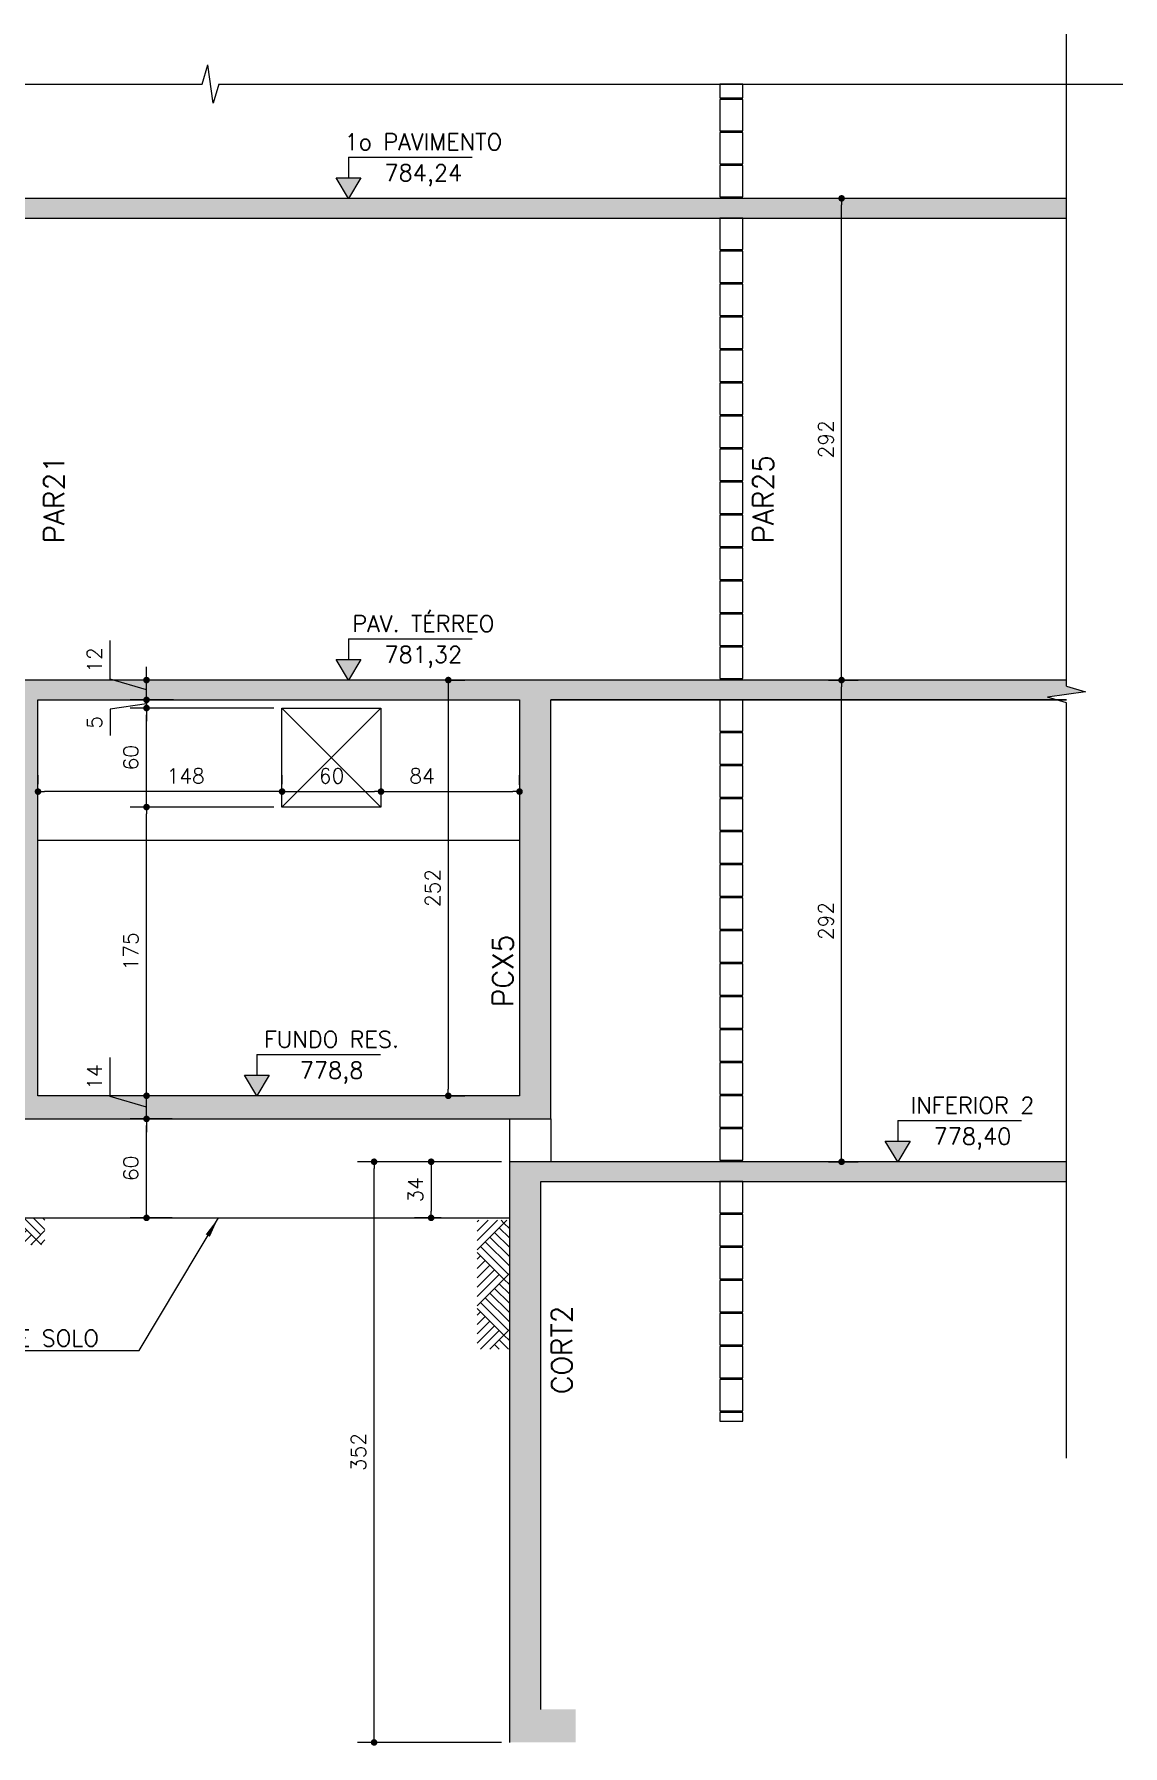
# Model space of a CAD drawing. Extents: x -856 to 20282, y 14720 to 28231.
# Drawn here: x 13598 to 14258, y 21035 to 22073 of the extents above; entities that cross this region are included whole.
import ezdxf
from ezdxf.enums import TextEntityAlignment as Align

# ---------------------------------------------------------------- set-up
doc = ezdxf.new("R2010")
doc.units = 0
doc.layers.get('0').update_dxf_attribs({"linetype": 'CONTINUOUS'})
doc.layers.get('Defpoints').update_dxf_attribs({"linetype": 'CONTINUOUS'})
for name, color, linetype in [('COTA', 1, 'CONTINUOUS'), ('H1', 251, 'CONTINUOUS'), ('H2', 252, 'CONTINUOUS'), ('H6', 1, 'CONTINUOUS'), ('LINHA_FINA', 1, 'CONTINUOUS'), ('PENA_1', 1, 'CONTINUOUS'), ('PENA_3', 3, 'CONTINUOUS'), ('PENA_6', 6, 'CONTINUOUS'), ('T2', 3, 'CONTINUOUS'), ('TEXTO', 3, 'CONTINUOUS'), ('VIGA', 3, 'CONTINUOUS')]:
    doc.layers.add(name, color=color, linetype=linetype)
doc.styles.add('COTA', font='romans.shx')
doc.styles.add('TEXTO', font='romans.shx', dxfattribs={"height": 10})
doc.styles.add('Texto2', font='romans.shx', dxfattribs={"height": 12.5})
doc.dimstyles.new('forma', dxfattribs={"dimscale": 5, "dimtxt": 1.8, "dimasz": 0.8, "dimexe": 2, "dimexo": 1, "dimgap": 1, "dimtad": 1, "dimdec": 1, "dimzin": 9, "dimdsep": 46, "dimtxsty": 'COTA', "dimblk1": 'DOT', "dimblk2": 'DOT', "dimsah": 1, "dimcen": 0, "dimdle": 1, "dimclrd": 256, "dimclre": 256, "dimclrt": 2, "dimadec": 0, "dimazin": 0, "dimtfac": 1, "dimtdec": 0, "dimtmove": 0, "dimatfit": 3, "dimfxl": 1, "dimtolj": 1, "dimtzin": 0, "dimarcsym": 0})

# ---------------------------------------------------------------- blocks, each defined once
blk = doc.blocks.new('_Dot')
at = {"color": 0, "linetype": 'ByBlock', "lineweight": -2}
blk.add_line((-0.5, 0), (-1, 0), dxfattribs=at)
at = {"color": 0, "linetype": 'ByBlock', "const_width": 0.5}
blk.add_lwpolyline([(-0.25, 0, 1), (0.25, 0, 1)], format="xyb", close=True, dxfattribs=at)
blk = doc.blocks.new('*D476')
at = {"layer": 'COTA', "lineweight": -2, "transparency": 16777216}
for p, q in [((13743.4, 21604.4), (13656.2, 21604.4)), ((13666.2, 21433.4), (13666.2, 21600.4)), ((13686.4, 21429.4), (13656.2, 21429.4))]:
    blk.add_line(p, q, dxfattribs=at)
at = {"layer": 'Defpoints', "color": 0, "transparency": 16777216}
for p in [(13666.2, 21604.4), (13748.4, 21604.4), (13691.4, 21429.4)]:
    blk.add_point(p, dxfattribs=at)
at = {"layer": 'COTA', "lineweight": -2, "transparency": 16777216, "xscale": 4, "yscale": 4, "zscale": 4}
for p, rotation in [((13666.2, 21604.4), 90), ((13666.2, 21429.4), 270)]:
    blk.add_blockref('_Dot', p, dxfattribs=dict(at, rotation=rotation))
at = {"layer": 'COTA', "color": 2, "transparency": 16777216, "insert": (13656.7, 21516.9), "char_height": 9, "attachment_point": 5, "rotation": 90, "style": 'COTA'}
blk.add_mtext('\\A1;175 ', dxfattribs=at)
blk = doc.blocks.new('*D477')
at = {"layer": 'COTA', "lineweight": -2, "transparency": 16777216}
for p, q in [((13743.4, 21664.4), (13656.2, 21664.4)), ((13666.2, 21608.4), (13666.2, 21660.4)), ((13743.4, 21604.4), (13656.2, 21604.4))]:
    blk.add_line(p, q, dxfattribs=at)
at = {"layer": 'Defpoints', "color": 0, "transparency": 16777216}
for p in [(13666.2, 21664.4), (13748.4, 21664.4), (13748.4, 21604.4)]:
    blk.add_point(p, dxfattribs=at)
at = {"layer": 'COTA', "lineweight": -2, "transparency": 16777216, "xscale": 4, "yscale": 4, "zscale": 4}
for p, rotation in [((13666.2, 21664.4), 90), ((13666.2, 21604.4), 270)]:
    blk.add_blockref('_Dot', p, dxfattribs=dict(at, rotation=rotation))
at = {"layer": 'COTA', "color": 2, "transparency": 16777216, "insert": (13656.7, 21634.4), "char_height": 9, "attachment_point": 5, "rotation": 90, "style": 'COTA'}
blk.add_mtext('\\A1;60 ', dxfattribs=at)
blk = doc.blocks.new('*D478')
at = {"layer": 'COTA', "lineweight": -2, "transparency": 16777216}
for p, q in [((13666.2, 21673.4), (13666.2, 21677.4)), ((13666.2, 21666.9), (13644.2, 21663.8)), ((13644.2, 21663.8), (13644.2, 21647.8)), ((13682.5, 21669.4), (13656.2, 21669.4)), ((13743.4, 21664.4), (13656.2, 21664.4)), ((13666.2, 21664.4), (13666.2, 21669.4)), ((13666.2, 21664.4), (13666.2, 21669.4)), ((13666.2, 21660.4), (13666.2, 21656.4))]:
    blk.add_line(p, q, dxfattribs=at)
at = {"layer": 'Defpoints', "color": 0, "transparency": 16777216}
for p in [(13666.2, 21669.4), (13687.5, 21669.4), (13748.4, 21664.4)]:
    blk.add_point(p, dxfattribs=at)
at = {"layer": 'COTA', "lineweight": -2, "transparency": 16777216, "xscale": 4, "yscale": 4, "zscale": 4}
for p, rotation in [((13666.2, 21669.4), 270), ((13666.2, 21664.4), 90)]:
    blk.add_blockref('_Dot', p, dxfattribs=dict(at, rotation=rotation))
at = {"layer": 'COTA', "color": 2, "transparency": 16777216, "insert": (13634.7, 21655.8), "char_height": 9, "attachment_point": 5, "rotation": 90, "style": 'COTA'}
blk.add_mtext('\\A1;5 ', dxfattribs=at)
blk = doc.blocks.new('*D479')
at = {"layer": 'COTA', "lineweight": -2, "transparency": 16777216}
for p, q in [((13644.2, 21682), (13644.2, 21705.3)), ((13666.2, 21685.4), (13666.2, 21689.4)), ((13666.2, 21675.4), (13644.2, 21682)), ((13682.5, 21681.4), (13656.2, 21681.4)), ((13666.2, 21669.4), (13666.2, 21681.4)), ((13666.2, 21669.4), (13666.2, 21681.4)), ((13682.5, 21669.4), (13656.2, 21669.4)), ((13666.2, 21665.4), (13666.2, 21661.4))]:
    blk.add_line(p, q, dxfattribs=at)
at = {"layer": 'Defpoints', "color": 0, "transparency": 16777216}
for p in [(13666.2, 21681.4), (13687.5, 21681.4), (13687.5, 21669.4)]:
    blk.add_point(p, dxfattribs=at)
at = {"layer": 'COTA', "lineweight": -2, "transparency": 16777216, "xscale": 4, "yscale": 4, "zscale": 4}
for p, rotation in [((13666.2, 21681.4), 270), ((13666.2, 21669.4), 90)]:
    blk.add_blockref('_Dot', p, dxfattribs=dict(at, rotation=rotation))
at = {"layer": 'COTA', "color": 2, "transparency": 16777216, "insert": (13634.7, 21693.6), "char_height": 9, "attachment_point": 5, "rotation": 90, "style": 'COTA'}
blk.add_mtext('\\A1;12 ', dxfattribs=at)
blk = doc.blocks.new('*D480')
at = {"layer": 'COTA', "lineweight": -2, "transparency": 16777216}
for p, q in [((13681.8, 21415.4), (13656.2, 21415.4)), ((13666.2, 21359.4), (13666.2, 21411.4)), ((13681.8, 21355.4), (13656.2, 21355.4))]:
    blk.add_line(p, q, dxfattribs=at)
at = {"layer": 'Defpoints', "color": 0, "transparency": 16777216}
for p in [(13666.2, 21415.4), (13686.8, 21415.4), (13686.8, 21355.4)]:
    blk.add_point(p, dxfattribs=at)
at = {"layer": 'COTA', "lineweight": -2, "transparency": 16777216, "xscale": 4, "yscale": 4, "zscale": 4}
for p, rotation in [((13666.2, 21415.4), 90), ((13666.2, 21355.4), 270)]:
    blk.add_blockref('_Dot', p, dxfattribs=dict(at, rotation=rotation))
at = {"layer": 'COTA', "color": 2, "transparency": 16777216, "insert": (13656.7, 21385.4), "char_height": 9, "attachment_point": 5, "rotation": 90, "style": 'COTA'}
blk.add_mtext('\\A1;60 ', dxfattribs=at)
blk = doc.blocks.new('*D481')
at = {"layer": 'COTA', "lineweight": -2, "transparency": 16777216}
for p, q in [((13644.2, 21429), (13644.2, 21452.7)), ((13666.2, 21433.4), (13666.2, 21437.4)), ((13666.2, 21422.4), (13644.2, 21429)), ((13673.4, 21429.4), (13656.2, 21429.4)), ((13666.2, 21415.4), (13666.2, 21429.4)), ((13666.2, 21415.4), (13666.2, 21429.4)), ((13681.8, 21415.4), (13656.2, 21415.4)), ((13666.2, 21411.4), (13666.2, 21407.4))]:
    blk.add_line(p, q, dxfattribs=at)
at = {"layer": 'Defpoints', "color": 0, "transparency": 16777216}
for p in [(13666.2, 21429.4), (13678.4, 21429.4), (13686.8, 21415.4)]:
    blk.add_point(p, dxfattribs=at)
at = {"layer": 'COTA', "lineweight": -2, "transparency": 16777216, "xscale": 4, "yscale": 4, "zscale": 4}
for p, rotation in [((13666.2, 21429.4), 270), ((13666.2, 21415.4), 90)]:
    blk.add_blockref('_Dot', p, dxfattribs=dict(at, rotation=rotation))
at = {"layer": 'COTA', "color": 2, "transparency": 16777216, "insert": (13634.7, 21440.8), "char_height": 9, "attachment_point": 5, "rotation": 90, "style": 'COTA'}
blk.add_mtext('\\A1;14 ', dxfattribs=at)
blk = doc.blocks.new('interrup')
at = {"layer": 'LINHA_FINA'}
for p, q in [((-1, 0), (-0.33, 2.31)), ((0.33, -2.31), (-0.33, 2.31)), ((1, 0), (0.33, -2.31))]:
    blk.add_line(p, q, dxfattribs=at)
blk = doc.blocks.new('elevação_d')
at = {"layer": 'LINHA_FINA', "linetype": 'Continuous'}
blk.add_hatch(color=256, dxfattribs=at).paths.add_polyline_path([(0, 0), (1.5, 2.5), (-1.5, 2.5)])
at = {"layer": 'LINHA_FINA'}
for p, q in [((0, 5), (0, 2.5)), ((0, 5), (15, 5)), ((0, 0), (-1.5, 2.5)), ((-1.5, 2.5), (1.5, 2.5)), ((1.5, 2.5), (0, 0))]:
    blk.add_line(p, q, dxfattribs=at)
at = {"layer": 'TEXTO', "linetype": 'Continuous', "style": 'TEXTO'}
for p in [(9.07, 5.25), (9.07, 1.5)]:
    blk.add_attdef('XXXX.XX', text='', height=2, dxfattribs=at).set_placement(p, align=Align.BOTTOM_CENTER)
blk = doc.blocks.new('*D482')
at = {"layer": 'COTA', "lineweight": -2, "transparency": 16777216}
for p, q in [((14079.8, 21681.4), (14097.7, 21681.4)), ((14087.7, 21393.4), (14087.7, 21677.4)), ((14079.8, 21389.4), (14097.7, 21389.4))]:
    blk.add_line(p, q, dxfattribs=at)
at = {"layer": 'Defpoints', "color": 0, "transparency": 16777216}
for p in [(14074.8, 21681.4), (14087.7, 21681.4), (14074.8, 21389.4)]:
    blk.add_point(p, dxfattribs=at)
at = {"layer": 'COTA', "lineweight": -2, "transparency": 16777216, "xscale": 4, "yscale": 4, "zscale": 4}
for p, rotation in [((14087.7, 21681.4), 90), ((14087.7, 21389.4), 270)]:
    blk.add_blockref('_Dot', p, dxfattribs=dict(at, rotation=rotation))
at = {"layer": 'COTA', "color": 2, "transparency": 16777216, "insert": (14078.2, 21535.4), "char_height": 9, "attachment_point": 5, "rotation": 90, "style": 'COTA'}
blk.add_mtext('\\A1;292 ', dxfattribs=at)
blk = doc.blocks.new('*D483')
at = {"layer": 'COTA', "lineweight": -2, "transparency": 16777216}
for p, q in [((14101.2, 21973.4), (14077.7, 21973.4)), ((14087.7, 21685.4), (14087.7, 21969.4)), ((14079.8, 21681.4), (14097.7, 21681.4))]:
    blk.add_line(p, q, dxfattribs=at)
at = {"layer": 'Defpoints', "color": 0, "transparency": 16777216}
for p in [(14087.7, 21973.4), (14106.2, 21973.4), (14074.8, 21681.4)]:
    blk.add_point(p, dxfattribs=at)
at = {"layer": 'COTA', "lineweight": -2, "transparency": 16777216, "xscale": 4, "yscale": 4, "zscale": 4}
for p, rotation in [((14087.7, 21973.4), 90), ((14087.7, 21681.4), 270)]:
    blk.add_blockref('_Dot', p, dxfattribs=dict(at, rotation=rotation))
at = {"layer": 'COTA', "color": 2, "transparency": 16777216, "insert": (14078.2, 21827.4), "char_height": 9, "attachment_point": 5, "rotation": 90, "style": 'COTA'}
blk.add_mtext('\\A1;292 ', dxfattribs=at)
blk = doc.blocks.new('*D484')
at = {"layer": 'COTA', "lineweight": -2, "transparency": 16777216}
for p, q in [((13881.4, 21389.4), (13828.8, 21389.4)), ((13838.8, 21385.4), (13838.8, 21359.4)), ((13844.8, 21355.4), (13828.8, 21355.4))]:
    blk.add_line(p, q, dxfattribs=at)
at = {"layer": 'Defpoints', "color": 0, "transparency": 16777216}
for p in [(13886.4, 21389.4), (13838.8, 21355.4), (13849.8, 21355.4)]:
    blk.add_point(p, dxfattribs=at)
at = {"layer": 'COTA', "lineweight": -2, "transparency": 16777216, "xscale": 4, "yscale": 4, "zscale": 4}
for p, rotation in [((13838.8, 21389.4), 90), ((13838.8, 21355.4), 270)]:
    blk.add_blockref('_Dot', p, dxfattribs=dict(at, rotation=rotation))
at = {"layer": 'COTA', "color": 2, "transparency": 16777216, "insert": (13829.3, 21372.4), "char_height": 9, "attachment_point": 5, "rotation": 90, "style": 'COTA'}
blk.add_mtext('\\A1;34 ', dxfattribs=at)
blk = doc.blocks.new('ss')
at = {"layer": 'LINHA_FINA'}
blk.add_solid([(0, 0), (-2.5, -0.29), (-2.5, 0.3)], dxfattribs=at)
blk = doc.blocks.new('*D505')
at = {"layer": 'COTA', "lineweight": -2, "transparency": 16777216}
for p, q in [((13849, 21681.4), (13859.2, 21681.4)), ((13849.2, 21677.4), (13849.2, 21433.4)), ((13849, 21429.4), (13859.2, 21429.4))]:
    blk.add_line(p, q, dxfattribs=at)
at = {"layer": 'Defpoints', "color": 0, "transparency": 16777216}
for p in [(13844, 21681.4), (13844, 21429.4), (13849.2, 21429.4)]:
    blk.add_point(p, dxfattribs=at)
at = {"layer": 'COTA', "lineweight": -2, "transparency": 16777216, "xscale": 4, "yscale": 4, "zscale": 4}
for p, rotation in [((13849.2, 21681.4), 90), ((13849.2, 21429.4), 270)]:
    blk.add_blockref('_Dot', p, dxfattribs=dict(at, rotation=rotation))
at = {"layer": 'COTA', "color": 2, "transparency": 16777216, "insert": (13839.7, 21555.4), "char_height": 9, "attachment_point": 5, "rotation": 90, "style": 'COTA'}
blk.add_mtext('\\A1;252 ', dxfattribs=at)
blk = doc.blocks.new('*D508')
at = {"layer": 'COTA', "lineweight": -2, "transparency": 16777216}
for p, q in [((13808.4, 21617.8), (13808.4, 21623.8)), ((13892.4, 21617.8), (13892.4, 21623.8)), ((13812.4, 21613.8), (13888.4, 21613.8))]:
    blk.add_line(p, q, dxfattribs=at)
at = {"layer": 'Defpoints', "color": 0, "transparency": 16777216}
for p in [(13808.4, 21612.8), (13892.4, 21613.8), (13892.4, 21612.8)]:
    blk.add_point(p, dxfattribs=at)
at = {"layer": 'COTA', "lineweight": -2, "transparency": 16777216, "xscale": 4, "yscale": 4, "zscale": 4, "rotation": 180}
blk.add_blockref('_Dot', (13808.4, 21613.8), dxfattribs=at)
at = {"layer": 'COTA', "lineweight": -2, "transparency": 16777216, "xscale": 4, "yscale": 4, "zscale": 4}
blk.add_blockref('_Dot', (13892.4, 21613.8), dxfattribs=at)
at = {"layer": 'COTA', "color": 2, "transparency": 16777216, "insert": (13833.3, 21623.3), "char_height": 9, "attachment_point": 5, "style": 'COTA'}
blk.add_mtext('\\A1;84 ', dxfattribs=at)
blk = doc.blocks.new('*D509')
at = {"layer": 'COTA', "lineweight": -2, "transparency": 16777216}
for p, q in [((13600.4, 21618.3), (13600.4, 21623.8)), ((13748.4, 21618.3), (13748.4, 21623.8)), ((13744.4, 21613.8), (13604.4, 21613.8))]:
    blk.add_line(p, q, dxfattribs=at)
at = {"layer": 'Defpoints', "color": 0, "transparency": 16777216}
for p in [(13600.4, 21613.8), (13600.4, 21613.3), (13748.4, 21613.3)]:
    blk.add_point(p, dxfattribs=at)
at = {"layer": 'COTA', "lineweight": -2, "transparency": 16777216, "xscale": 4, "yscale": 4, "zscale": 4, "rotation": 180}
blk.add_blockref('_Dot', (13600.4, 21613.8), dxfattribs=at)
at = {"layer": 'COTA', "lineweight": -2, "transparency": 16777216, "xscale": 4, "yscale": 4, "zscale": 4}
blk.add_blockref('_Dot', (13748.4, 21613.8), dxfattribs=at)
at = {"layer": 'COTA', "color": 2, "transparency": 16777216, "insert": (13689.9, 21623.3), "char_height": 9, "attachment_point": 5, "style": 'COTA'}
blk.add_mtext('\\A1;148 ', dxfattribs=at)
blk = doc.blocks.new('*D511')
at = {"layer": 'COTA', "lineweight": -2, "transparency": 16777216}
for p, q in [((13748.4, 21618.3), (13748.4, 21623.8)), ((13808.4, 21615.6), (13808.4, 21623.8)), ((13752.4, 21613.8), (13804.4, 21613.8))]:
    blk.add_line(p, q, dxfattribs=at)
at = {"layer": 'Defpoints', "color": 0, "transparency": 16777216}
for p in [(13748.4, 21613.3), (13808.4, 21613.8), (13808.4, 21610.6)]:
    blk.add_point(p, dxfattribs=at)
at = {"layer": 'COTA', "lineweight": -2, "transparency": 16777216, "xscale": 4, "yscale": 4, "zscale": 4, "rotation": 180}
blk.add_blockref('_Dot', (13748.4, 21613.8), dxfattribs=at)
at = {"layer": 'COTA', "lineweight": -2, "transparency": 16777216, "xscale": 4, "yscale": 4, "zscale": 4}
blk.add_blockref('_Dot', (13808.4, 21613.8), dxfattribs=at)
at = {"layer": 'COTA', "color": 2, "transparency": 16777216, "insert": (13778.4, 21623.3), "char_height": 9, "attachment_point": 5, "style": 'COTA'}
blk.add_mtext('\\A1;60 ', dxfattribs=at)
blk = doc.blocks.new('*D534')
at = {"layer": 'COTA', "lineweight": -2, "transparency": 16777216}
for p, q in [((13881.4, 21389.4), (13794.2, 21389.4)), ((13804.2, 21041.4), (13804.2, 21385.4)), ((13881.4, 21037.4), (13794.2, 21037.4))]:
    blk.add_line(p, q, dxfattribs=at)
at = {"layer": 'Defpoints', "color": 0, "transparency": 16777216}
for p in [(13804.2, 21389.4), (13886.4, 21389.4), (13886.4, 21037.4)]:
    blk.add_point(p, dxfattribs=at)
at = {"layer": 'COTA', "lineweight": -2, "transparency": 16777216, "xscale": 4, "yscale": 4, "zscale": 4}
for p, rotation in [((13804.2, 21389.4), 90), ((13804.2, 21037.4), 270)]:
    blk.add_blockref('_Dot', p, dxfattribs=dict(at, rotation=rotation))
at = {"layer": 'COTA', "color": 2, "transparency": 16777216, "insert": (13794.7, 21213.4), "char_height": 9, "attachment_point": 5, "rotation": 90, "style": 'COTA'}
blk.add_mtext('\\A1;352 ', dxfattribs=at)

msp = doc.modelspace()

# ---------------------------------------------------------------- hatches: boundary and pattern name
at = {"layer": 'H1'}
msp.add_hatch(color=256, dxfattribs=at).paths.add_polyline_path([(13905.35, 21377.38), (14224.04, 21377.38), (14224.04, 21389.38), (14027.85, 21389.38), (13886.35, 21389.38), (13886.35, 21037.38), (13926.35, 21037.38), (13926.35, 21057.38), (13905.35, 21057.38)])
at = {"layer": 'H2'}
for points in [[(13183.85, 21961.38), (14224.04, 21961.38), (14224.04, 21973.38), (13183.85, 21973.38)], [(14217.95, 21669.38), (14212.49, 21670.96), (14235.59, 21674.29), (14224.04, 21677.63), (14224.04, 21681.38), (13183.85, 21681.38), (13183.85, 21336.38), (13223.85, 21336.38), (13223.85, 21355.38), (13202.85, 21355.38), (13202.85, 21669.38), (13270.35, 21669.38), (13270.35, 21604.44), (13289.35, 21604.44), (13289.35, 21669.38), (13581.35, 21669.38), (13581.35, 21604.44), (13600.35, 21604.44), (13600.35, 21669.38), (13892.35, 21669.38), (13892.35, 21604.44), (13911.35, 21604.44), (13911.35, 21669.38)], [(13911.35, 21384.38), (13911.35, 21604.44), (13892.35, 21604.44), (13892.35, 21429.38), (13600.35, 21429.38), (13600.35, 21604.44), (13581.35, 21604.44), (13581.35, 21429.38), (13289.35, 21429.38), (13289.35, 21604.44), (13270.35, 21604.44), (13270.35, 21415.38), (13911.35, 21415.38)]]:
    msp.add_hatch(color=256, dxfattribs=at).paths.add_polyline_path(points)
at = {"layer": 'H6'}
h = msp.add_hatch(dxfattribs=at)
h.set_pattern_fill('AR-PARQ1', color=256, scale=2, angle=45, style=0)
h.set_pattern_definition([(135, (15669.63, -15348.046), (-33.941125, 0), [24, -24]), (135, (15672.46, -15345.218), (-33.941125, 0), [24, -24]), (135, (15675.288, -15342.39), (-33.941125, 0), [24, -24]), (135, (15678.116, -15339.56), (-33.941125, 0), [24, -24]), (135, (15680.945, -15336.733), (-33.941125, 0), [24, -24]), (135, (15683.773, -15333.904), (-33.941125, 0), [24, -24]), (135, (15686.601, -15331.076), (-33.941125, 0), [24, -24]), (45, (15652.66, -15331.076), (33.941125, 0), [24, -24]), (45, (15649.832, -15328.247), (33.941125, 0), [24, -24]), (45, (15647.003, -15325.42), (33.941125, 0), [24, -24]), (45, (15644.175, -15322.59), (33.941125, 0), [24, -24]), (45, (15641.347, -15319.762), (33.941125, 0), [24, -24]), (45, (15638.518, -15316.934), (33.941125, 0), [24, -24]), (45, (15635.69, -15314.105), (33.941125, 0), [24, -24])])
h.paths.add_polyline_path([(13604.62, 21339.08), (13604.62, 21355.38), (13322.1, 21355.38), (13322.1, 21339.08)])
h = msp.add_hatch(dxfattribs=at)
h.set_pattern_fill('AR-PARQ1', color=256, scale=2, angle=45, style=0)
h.set_pattern_definition([(135, (15919.4, -15236.31), (-33.941125, 0), [24, -24]), (135, (15922.23, -15233.482), (-33.941125, 0), [24, -24]), (135, (15925.057, -15230.653), (-33.941125, 0), [24, -24]), (135, (15927.886, -15227.825), (-33.941125, 0), [24, -24]), (135, (15930.714, -15224.997), (-33.941125, 0), [24, -24]), (135, (15933.543, -15222.168), (-33.941125, 0), [24, -24]), (135, (15936.37, -15219.34), (-33.941125, 0), [24, -24]), (45, (15902.43, -15219.34), (33.941125, 0), [24, -24]), (45, (15899.602, -15216.511), (33.941125, 0), [24, -24]), (45, (15896.773, -15213.683), (33.941125, 0), [24, -24]), (45, (15893.945, -15210.854), (33.941125, 0), [24, -24]), (45, (15891.116, -15208.026), (33.941125, 0), [24, -24]), (45, (15888.288, -15205.198), (33.941125, 0), [24, -24]), (45, (15885.46, -15202.37), (33.941125, 0), [24, -24])])
h.paths.add_polyline_path([(13866.8, 21275.87), (13886.35, 21275.87), (13886.35, 21354.03), (13866.8, 21354.03)])

# ---------------------------------------------------------------- linework, layer by layer
at = {"layer": 'COTA'}
msp.add_line((13223.85, 21355.38), (13886.35, 21355.38), dxfattribs=at)
at = {"layer": 'LINHA_FINA'}
for p, q in [((14224.04, 21677.63), (14224.04, 22072.9)), ((13151.81, 22042.7), (13700.01, 22042.7)), ((13710.01, 22042.7), (14258.21, 22042.7)), ((14224.04, 21209.74), (14224.04, 21667.63)), ((13661.82, 21275.01), (13709.77, 21355.38)), ((13463.42, 21275.01), (13661.82, 21275.01))]:
    msp.add_line(p, q, dxfattribs=at)
at = {"layer": 'PENA_1'}
for p, q in [((13600.35, 21584.38), (13892.35, 21584.38)), ((13886.35, 21415.38), (13886.35, 21389.38)), ((13911.35, 21415.38), (13911.35, 21389.38))]:
    msp.add_line(p, q, dxfattribs=at)
for points in [[(14027.85, 22042.7), (14013.85, 22042.7), (14013.85, 22034.38), (14027.85, 22034.38), (14027.85, 22042.7)], [(14027.85, 22033.38), (14013.85, 22033.38), (14013.85, 22014.38), (14027.85, 22014.38), (14027.85, 22033.38)], [(14027.85, 22013.38), (14013.85, 22013.38), (14013.85, 21994.38), (14027.85, 21994.38), (14027.85, 22013.38)], [(14027.85, 21993.38), (14013.85, 21993.38), (14013.85, 21974.38), (14027.85, 21974.38), (14027.85, 21993.38)], [(14027.85, 21961.38), (14013.85, 21961.38), (14013.85, 21942.38), (14027.85, 21942.38), (14027.85, 21961.38)], [(14027.85, 21941.38), (14013.85, 21941.38), (14013.85, 21922.38), (14027.85, 21922.38), (14027.85, 21941.38)], [(14027.85, 21921.38), (14013.85, 21921.38), (14013.85, 21902.38), (14027.85, 21902.38), (14027.85, 21921.38)], [(14027.85, 21901.38), (14013.85, 21901.38), (14013.85, 21882.38), (14027.85, 21882.38), (14027.85, 21901.38)], [(14027.85, 21881.38), (14013.85, 21881.38), (14013.85, 21862.38), (14027.85, 21862.38), (14027.85, 21881.38)], [(14027.85, 21861.38), (14013.85, 21861.38), (14013.85, 21842.38), (14027.85, 21842.38), (14027.85, 21861.38)], [(14027.85, 21841.38), (14013.85, 21841.38), (14013.85, 21822.38), (14027.85, 21822.38), (14027.85, 21841.38)], [(14027.85, 21821.38), (14013.85, 21821.38), (14013.85, 21802.38), (14027.85, 21802.38), (14027.85, 21821.38)], [(14027.85, 21801.38), (14013.85, 21801.38), (14013.85, 21782.38), (14027.85, 21782.38), (14027.85, 21801.38)], [(14027.85, 21781.38), (14013.85, 21781.38), (14013.85, 21762.38), (14027.85, 21762.38), (14027.85, 21781.38)], [(14027.85, 21761.38), (14013.85, 21761.38), (14013.85, 21742.38), (14027.85, 21742.38), (14027.85, 21761.38)], [(14027.85, 21741.38), (14013.85, 21741.38), (14013.85, 21722.38), (14027.85, 21722.38), (14027.85, 21741.38)], [(14027.85, 21721.38), (14013.85, 21721.38), (14013.85, 21702.38), (14027.85, 21702.38), (14027.85, 21721.38)], [(14027.85, 21701.38), (14013.85, 21701.38), (14013.85, 21682.38), (14027.85, 21682.38), (14027.85, 21701.38)], [(13808.35, 21604.38), (13748.35, 21664.38)], [(13748.35, 21604.38), (13808.35, 21664.38)], [(14027.85, 21669.38), (14013.85, 21669.38), (14013.85, 21650.38), (14027.85, 21650.38), (14027.85, 21669.38)], [(14027.85, 21649.38), (14013.85, 21649.38), (14013.85, 21630.38), (14027.85, 21630.38), (14027.85, 21649.38)], [(14027.85, 21629.38), (14013.85, 21629.38), (14013.85, 21610.38), (14027.85, 21610.38), (14027.85, 21629.38)], [(14027.85, 21609.38), (14013.85, 21609.38), (14013.85, 21590.38), (14027.85, 21590.38), (14027.85, 21609.38)], [(14027.85, 21589.38), (14013.85, 21589.38), (14013.85, 21570.38), (14027.85, 21570.38), (14027.85, 21589.38)], [(14027.85, 21569.38), (14013.85, 21569.38), (14013.85, 21550.38), (14027.85, 21550.38), (14027.85, 21569.38)], [(14027.85, 21549.38), (14013.85, 21549.38), (14013.85, 21530.38), (14027.85, 21530.38), (14027.85, 21549.38)], [(14027.85, 21529.38), (14013.85, 21529.38), (14013.85, 21510.38), (14027.85, 21510.38), (14027.85, 21529.38)], [(14027.85, 21509.38), (14013.85, 21509.38), (14013.85, 21490.38), (14027.85, 21490.38), (14027.85, 21509.38)], [(14027.85, 21489.38), (14013.85, 21489.38), (14013.85, 21470.38), (14027.85, 21470.38), (14027.85, 21489.38)], [(14027.85, 21469.38), (14013.85, 21469.38), (14013.85, 21450.38), (14027.85, 21450.38), (14027.85, 21469.38)], [(14027.85, 21449.38), (14013.85, 21449.38), (14013.85, 21430.38), (14027.85, 21430.38), (14027.85, 21449.38)], [(14027.85, 21429.38), (14013.85, 21429.38), (14013.85, 21410.38), (14027.85, 21410.38), (14027.85, 21429.38)], [(14027.85, 21409.38), (14013.85, 21409.38), (14013.85, 21390.38), (14027.85, 21390.38), (14027.85, 21409.38)], [(14027.85, 21377.38), (14013.85, 21377.38), (14013.85, 21358.38), (14027.85, 21358.38), (14027.85, 21377.38)], [(14027.85, 21357.38), (14013.85, 21357.38), (14013.85, 21338.38), (14027.85, 21338.38), (14027.85, 21357.38)], [(14027.85, 21337.38), (14013.85, 21337.38), (14013.85, 21318.38), (14027.85, 21318.38), (14027.85, 21337.38)], [(14027.85, 21317.38), (14013.85, 21317.38), (14013.85, 21298.38), (14027.85, 21298.38), (14027.85, 21317.38)], [(14027.85, 21297.38), (14013.85, 21297.38), (14013.85, 21278.38), (14027.85, 21278.38), (14027.85, 21297.38)], [(14027.85, 21277.38), (14013.85, 21277.38), (14013.85, 21258.38), (14027.85, 21258.38), (14027.85, 21277.38)], [(14027.85, 21257.38), (14013.85, 21257.38), (14013.85, 21238.38), (14027.85, 21238.38), (14027.85, 21257.38)], [(14027.85, 21237.38), (14013.85, 21237.38), (14013.85, 21232.22), (14027.85, 21232.22), (14027.85, 21237.38)]]:
    msp.add_lwpolyline(points, dxfattribs=at)
at = {"layer": 'PENA_3'}
msp.add_lwpolyline([(13183.85, 21961.38), (14224.04, 21961.38), (14224.04, 21973.38), (13183.85, 21973.38), (13183.85, 21961.38)], dxfattribs=at)
at = {"layer": 'PENA_6'}
msp.add_line((14224.04, 21669.38), (13911.35, 21669.38), dxfattribs=at)
at = {"layer": 'VIGA'}
for points in [[(14224.04, 21681.38), (13183.85, 21681.38), (13183.85, 21336.38), (13223.85, 21336.38), (13223.85, 21355.38), (13202.85, 21355.38), (13202.85, 21669.38), (13270.35, 21669.38), (13270.35, 21415.38), (13911.35, 21415.38), (13911.35, 21669.38), (14224.04, 21669.38)], [(13808.35, 21664.38), (13808.35, 21604.38), (13748.35, 21604.38), (13748.35, 21664.38), (13808.35, 21664.38)], [(14224.04, 21389.38), (13905.35, 21389.38), (13886.35, 21389.38), (13886.35, 21037.38)], [(13905.35, 21057.38), (13905.35, 21377.38), (14224.04, 21377.38)]]:
    msp.add_lwpolyline(points, dxfattribs=at)
msp.add_lwpolyline([(13892.35, 21669.38), (13892.35, 21429.38), (13600.35, 21429.38), (13600.35, 21669.38)], close=True, dxfattribs=at)

# ---------------------------------------------------------------- block references
at = {"layer": 'LINHA_FINA', "xscale": 5, "yscale": 5, "zscale": 5}
msp.add_blockref('interrup', (13705.01, 22042.7), dxfattribs=at)
at = {"layer": 'LINHA_FINA', "xscale": 5, "yscale": 5, "zscale": 5, "rotation": 90}
msp.add_blockref('interrup', (14224.04, 21672.63), dxfattribs=at)
at = {"layer": 'PENA_3'}
ref = msp.add_blockref('elevação_d', (13788.7, 21973.38), dxfattribs=dict(at, xscale=5, yscale=5, zscale=5))
ref.add_attrib('XXXX.XX', '1o PAVIMENTO', dxfattribs={"layer": 'TEXTO', "linetype": 'Continuous', "height": 10, "style": 'TEXTO'}).set_placement((13834.06, 21999.63), align=Align.BOTTOM_CENTER)
ref.add_attrib('XXXX.XX', '784,24', dxfattribs={"layer": 'TEXTO', "linetype": 'Continuous', "height": 10, "style": 'TEXTO'}).set_placement((13834.06, 21980.88), align=Align.BOTTOM_CENTER)
ref = msp.add_blockref('elevação_d', (13788.7, 21681.38), dxfattribs=dict(at, xscale=5, yscale=5, zscale=5))
ref.add_attrib('XXXX.XX', 'PAV. TÉRREO', dxfattribs={"layer": 'TEXTO', "linetype": 'Continuous', "height": 10, "style": 'TEXTO'}).set_placement((13834.06, 21707.63), align=Align.BOTTOM_CENTER)
ref.add_attrib('XXXX.XX', '781,32', dxfattribs={"layer": 'TEXTO', "linetype": 'Continuous', "height": 10, "style": 'TEXTO'}).set_placement((13834.06, 21688.88), align=Align.BOTTOM_CENTER)
ref = msp.add_blockref('elevação_d', (13733.06, 21429.38), dxfattribs=dict(at, xscale=5, yscale=5, zscale=5))
ref.add_attrib('XXXX.XX', 'FUNDO RES.', dxfattribs={"layer": 'TEXTO', "linetype": 'Continuous', "height": 10, "style": 'TEXTO'}).set_placement((13778.41, 21455.63), align=Align.BOTTOM_CENTER)
ref.add_attrib('XXXX.XX', '778,8', dxfattribs={"layer": 'TEXTO', "linetype": 'Continuous', "height": 10, "style": 'TEXTO'}).set_placement((13778.41, 21436.88), align=Align.BOTTOM_CENTER)
ref = msp.add_blockref('elevação_d', (14121.7, 21389.38), dxfattribs=dict(at, xscale=5, yscale=5, zscale=5))
ref.add_attrib('XXXX.XX', 'INFERIOR 2', dxfattribs={"layer": 'TEXTO', "linetype": 'Continuous', "height": 10, "style": 'TEXTO'}).set_placement((14167.06, 21415.63), align=Align.BOTTOM_CENTER)
ref.add_attrib('XXXX.XX', '778,40', dxfattribs={"layer": 'TEXTO', "linetype": 'Continuous', "height": 10, "style": 'TEXTO'}).set_placement((14167.06, 21396.88), align=Align.BOTTOM_CENTER)
at = {"layer": 'TEXTO', "xscale": 5, "yscale": 5, "zscale": 5, "rotation": 59.18199999999999}
msp.add_blockref('ss', (13709.77, 21355.38), dxfattribs=at)

# ---------------------------------------------------------------- texts
at = {"layer": 'T2', "style": 'Texto2'}
for s, p in [('PAR21', (13616.36, 21764.22)), ('PAR25', (14046.36, 21764.22)), ('PCX5', (13888.6, 21483.15)), ('CORT2', (13924.26, 21248.62))]:
    msp.add_text(s, height=12.5, rotation=90, dxfattribs=at).set_placement(p)
at = {"layer": 'TEXTO', "style": 'TEXTO'}
msp.add_text('CONTRAPISO SOBRE SOLO', height=10, dxfattribs=at).set_placement((13462.87, 21277.46))

# ---------------------------------------------------------------- dimensions: what is measured, and where the dimension line sits
at = {"layer": 'COTA'}
for base, p1, p2, override, picture, middle in [((14087.66, 21973.38), (14074.82, 21681.38), (14106.2, 21973.38), {"dimpost": ' ', "dimtmove": 1}, '*D483', (14078.16, 21827.38)), ((13666.16, 21681.38), (13687.55, 21669.38), (13687.55, 21681.38), {"dimpost": ' ', "dimtmove": 1}, '*D479', (13634.66, 21686.98)), ((13849.16, 21429.38), (13844.03, 21681.38), (13844.03, 21429.38), {"dimpost": ' '}, '*D505', (13839.66, 21555.38)), ((14087.66, 21681.38), (14074.82, 21389.38), (14074.82, 21681.38), {"dimpost": ' '}, '*D482', (14078.16, 21535.38)), ((13666.16, 21664.38), (13748.35, 21604.38), (13748.35, 21664.38), {"dimpost": ' ', "dimtmove": 1}, '*D477', (13656.66, 21634.38)), ((13666.16, 21604.38), (13691.38, 21429.38), (13748.35, 21604.38), {"dimpost": ' '}, '*D476', (13656.66, 21516.88)), ((13666.16, 21429.38), (13686.76, 21415.38), (13678.41, 21429.38), {"dimpost": ' ', "dimtmove": 1}, '*D481', (13634.66, 21433.98)), ((13666.16, 21415.38), (13686.76, 21355.38), (13686.76, 21415.38), {"dimpost": ' '}, '*D480', (13656.66, 21385.38)), ((13804.19, 21389.38), (13886.35, 21037.38), (13886.35, 21389.38), {"dimpost": ' '}, '*D534', (13794.69, 21213.38)), ((13838.82, 21355.38), (13886.35, 21389.38), (13849.84, 21355.38), {"dimpost": ' '}, '*D484', (13829.32, 21372.38))]:
    dim = msp.add_linear_dim(base=base, p1=p1, p2=p2, angle=90, dimstyle='forma', override=override, dxfattribs=at)
    dim.commit()
    dim.dimension.update_dxf_attribs({"geometry": picture, "text_midpoint": middle})
dim = msp.add_linear_dim(base=(13666.16, 21669.38), p1=(13748.35, 21664.38), p2=(13687.55, 21669.38), angle=90, dimstyle='forma', override={"dimpost": ' ', "dimtmove": 1}, dxfattribs=at)
dim.commit()
dim.dimension.update_dxf_attribs({"geometry": '*D478', "text_midpoint": (13644.16, 21658.75), "dimtype": 160})
for base, p1, p2, picture, middle in [((13600.35, 21613.83), (13748.35, 21613.29), (13600.35, 21613.29), '*D509', (13689.94, 21613.83)), ((13892.35, 21613.83), (13808.35, 21612.78), (13892.35, 21612.78), '*D508', (13833.25, 21613.83))]:
    dim = msp.add_linear_dim(base=base, p1=p1, p2=p2, dimstyle='forma', override={"dimpost": ' '}, dxfattribs=at)
    dim.commit()
    dim.dimension.update_dxf_attribs({"geometry": picture, "text_midpoint": middle, "dimtype": 160})
dim = msp.add_linear_dim(base=(13808.35, 21613.83), p1=(13748.35, 21613.29), p2=(13808.35, 21610.63), dimstyle='forma', override={"dimpost": ' ', "dimtmove": 1}, dxfattribs=at)
dim.commit()
dim.dimension.update_dxf_attribs({"geometry": '*D511', "text_midpoint": (13778.35, 21623.33)})

doc.saveas('drawing.dxf')
